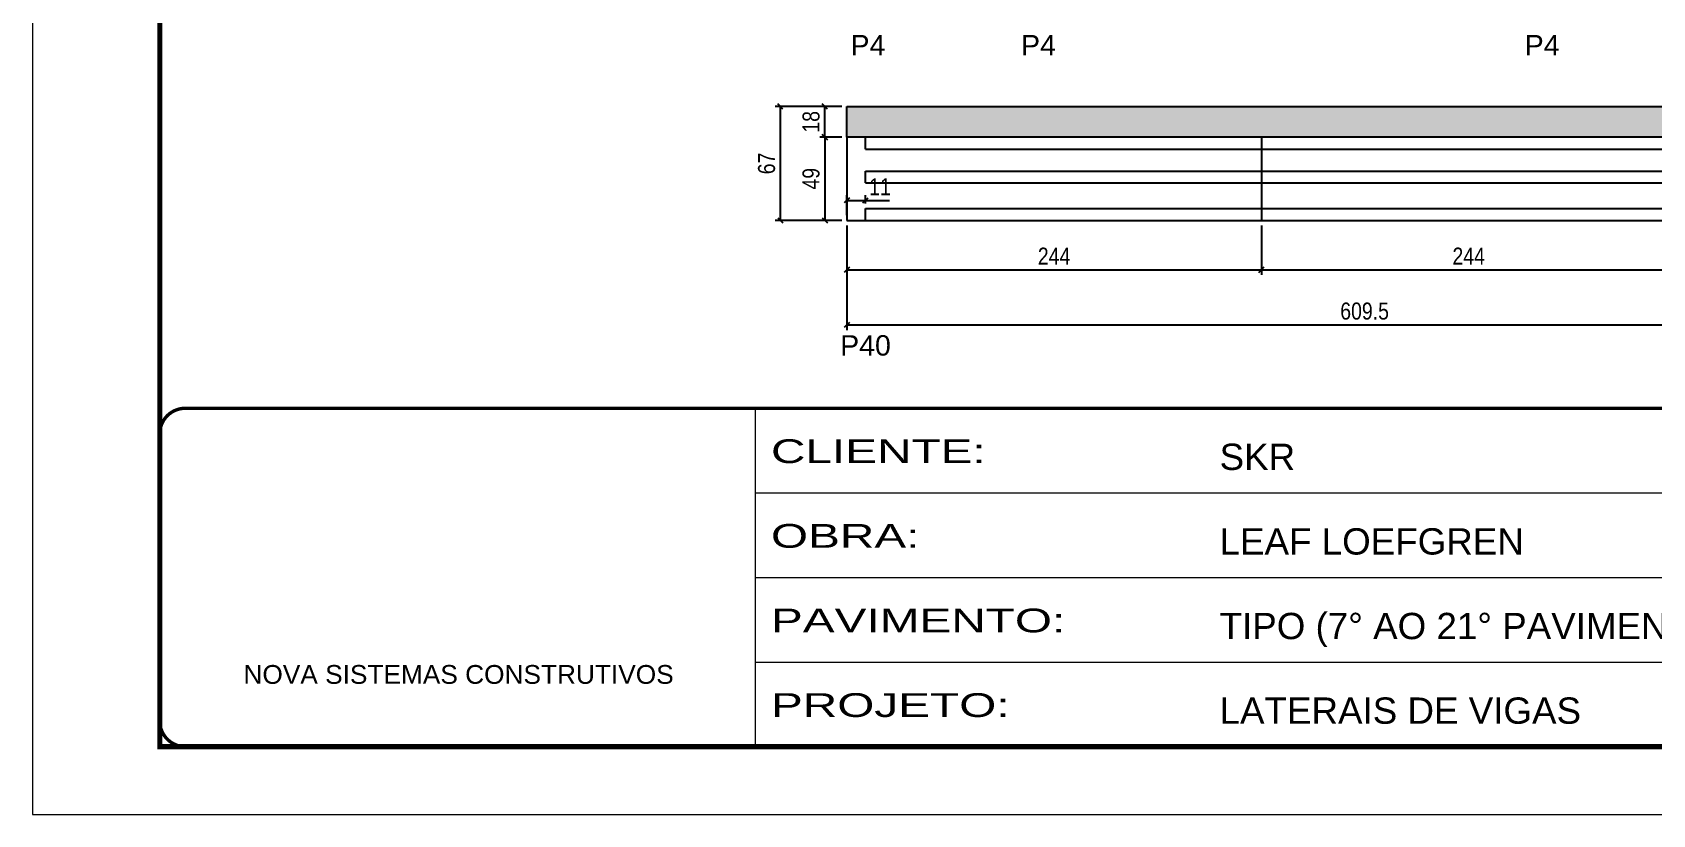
# Model space of a CAD drawing. Extents: x 3309 to 9563, y -2522 to 14608.
# Drawn here: x 6493 to 7446, y 8964 to 9424 of the extents above; entities that cross this region are included whole.
import ezdxf

# ---------------------------------------------------------------- set-up
doc = ezdxf.new("R2010")
doc.units = 0
doc.linetypes.add('CONTINUO', pattern=[0])
doc.linetypes.add('DASHED', pattern=[0.75, 0.5, -0.25])
for name, color, linetype in [('5', 5, 'Continuous'), ('COTA', 241, 'Continuous'), ('Painéis', 200, 'Continuous'), ('SARR_2.2x7', 40, 'Continuous')]:
    doc.layers.add(name, color=color, linetype=linetype)
doc.layers.add('Folhas', color=255, linetype='Continuous', lineweight=9)
doc.layers.add('SARRAFO DE PRESSAO', color=251, linetype='DASHED', lineweight=9)
doc.styles.add('ARIAL', font='arial.ttf')
doc.styles.add('COTA TECNICA', font='techl___.ttf', dxfattribs={"height": 10})
doc.styles.get("Standard").update_dxf_attribs({"font": 'arial.ttf'})
doc.styles.add('Tecnologia', font='')
doc.styles.get('Tecnologia').set_extended_font_data('Forgotten Futurist')
doc.dimstyles.new('PAINEL', dxfattribs={"dimtxt": 10, "dimasz": 3, "dimexe": 3, "dimexo": 3, "dimgap": 3, "dimtad": 1, "dimdec": 1, "dimzin": 12, "dimdsep": 46, "dimtxsty": 'COTA TECNICA', "dimblk1": 'OBLIQUE', "dimblk2": 'OBLIQUE', "dimsah": 1, "dimcen": 0.9, "dimclrd": 4, "dimclre": 4, "dimclrt": 240, "dimadec": 1, "dimazin": 3, "dimtfac": 1, "dimtdec": 1, "dimtmove": 0, "dimatfit": 3, "dimfxl": 1, "dimtolj": 1, "dimtzin": 12, "dimarcsym": 0})

# ---------------------------------------------------------------- blocks, each defined once
blk = doc.blocks.new('9999999999')
at = {"color": 30, "linetype": 'CONTINUO'}
for p, q in [((98564.56, 34230.21), (98564.56, 34429.45)), ((98564.56, 34379.64), (99583.98, 34379.64)), ((98564.56, 34329.83), (99487.98, 34329.83)), ((98564.56, 34280.02), (99487.98, 34280.02))]:
    blk.add_line(p, q, dxfattribs=at)
at = {"color": 30, "linetype": 'CONTINUO', "const_width": 2}
blk.add_lwpolyline([(99583.98, 34230.21), (99583.98, 34414.45, 0.414214), (99568.98, 34429.45), (98228.98, 34429.45, 0.414214), (98213.98, 34414.45), (98213.98, 34245.21, 0.414214), (98228.98, 34230.21), (99583.98, 34230.21)], format="xyb", dxfattribs=at)
at = {"layer": 'Folhas'}
blk.add_lwpolyline([(98138.98, 34190.21), (99623.98, 34190.21), (99623.98, 35240.21), (98138.98, 35240.21)], close=True, dxfattribs=at)
at = {"layer": 'Folhas', "color": 30, "const_width": 3}
blk.add_lwpolyline([(98213.98, 34230.21), (99583.98, 34230.21), (99583.98, 35200.21), (98213.98, 35200.21)], close=True, dxfattribs=at)
at = {"color": 7, "linetype": 'Continuous', "ltscale": 5, "style": 'ARIAL'}
for s, height, p in [('SKR', 15.483, (98837.68, 34393.13)), ('LEAF LOEFGREN', 15.4829, (98837.68, 34343.32)), ('TIPO (7° AO 21° PAVIMENTO)', 15.4829, (98837.68, 34293.51)), ('NOVA SISTEMAS CONSTRUTIVOS', 11.0592, (98263.19, 34267.21)), ('LATERAIS DE VIGAS', 15.4829, (98837.68, 34243.7))]:
    blk.add_text(s, height=height, dxfattribs=at).set_placement(p)
at = {"layer": 'Folhas', "color": 7, "style": 'Tecnologia', "width": 1.5}
for s, p in [('CLIENTE:', (98573.65, 34397.17)), ('OBRA:', (98573.65, 34347.31)), ('PAVIMENTO:', (98573.65, 34297.5)), ('PROJETO:', (98573.65, 34247.69))]:
    blk.add_text(s, height=14, dxfattribs=at).set_placement(p)
blk = doc.blocks.new('_Oblique')
at = {"color": 0, "linetype": 'ByBlock', "lineweight": -2}
blk.add_line((-0.5, -0.5), (0.5, 0.5), dxfattribs=at)
blk = doc.blocks.new('*D1856')
at = {"layer": 'COTA', "color": 4, "lineweight": -2, "transparency": 16777216}
for p, q in [((6972.17, 9310.43), (6972.17, 9248.82)), ((7581.67, 9310.43), (7581.67, 9248.82)), ((6972.17, 9251.82), (7581.67, 9251.82))]:
    blk.add_line(p, q, dxfattribs=at)
at = {"layer": 'Defpoints', "color": 0, "transparency": 16777216}
for p in [(6972.17, 9313.43), (7581.67, 9313.43), (7581.67, 9251.82)]:
    blk.add_point(p, dxfattribs=at)
at = {"layer": 'COTA', "color": 4, "lineweight": -2, "transparency": 16777216, "xscale": 3, "yscale": 3, "zscale": 3, "rotation": 180}
blk.add_blockref('_Oblique', (6972.17, 9251.82), dxfattribs=at)
at = {"layer": 'COTA', "color": 4, "lineweight": -2, "transparency": 16777216, "xscale": 3, "yscale": 3, "zscale": 3}
blk.add_blockref('_Oblique', (7581.67, 9251.82), dxfattribs=at)
at = {"layer": 'COTA', "color": 240, "transparency": 16777216, "insert": (7276.92, 9259.96), "char_height": 10, "attachment_point": 5, "style": 'COTA TECNICA'}
blk.add_mtext('\\A1;609.5', dxfattribs=at)
blk = doc.blocks.new('*D1857')
at = {"layer": 'COTA', "color": 4, "lineweight": -2, "transparency": 16777216}
for p, q in [((6972.17, 9310.43), (6972.17, 9281.31)), ((7216.17, 9310.43), (7216.17, 9281.31)), ((6972.17, 9284.31), (7216.17, 9284.31))]:
    blk.add_line(p, q, dxfattribs=at)
at = {"layer": 'Defpoints', "color": 0, "transparency": 16777216}
for p in [(6972.17, 9313.43), (7216.17, 9313.43), (7216.17, 9284.31)]:
    blk.add_point(p, dxfattribs=at)
at = {"layer": 'COTA', "color": 4, "lineweight": -2, "transparency": 16777216, "xscale": 3, "yscale": 3, "zscale": 3, "rotation": 180}
blk.add_blockref('_Oblique', (6972.17, 9284.31), dxfattribs=at)
at = {"layer": 'COTA', "color": 4, "lineweight": -2, "transparency": 16777216, "xscale": 3, "yscale": 3, "zscale": 3}
blk.add_blockref('_Oblique', (7216.17, 9284.31), dxfattribs=at)
at = {"layer": 'COTA', "color": 240, "transparency": 16777216, "insert": (7094.17, 9292.38), "char_height": 10, "attachment_point": 5, "style": 'COTA TECNICA'}
blk.add_mtext('\\A1;244', dxfattribs=at)
blk = doc.blocks.new('*D1858')
at = {"layer": 'COTA', "color": 4, "lineweight": -2, "transparency": 16777216}
for p, q in [((6969.17, 9362.43), (6956.26, 9362.43)), ((6959.26, 9362.43), (6959.26, 9313.43)), ((6969.17, 9313.43), (6956.26, 9313.43))]:
    blk.add_line(p, q, dxfattribs=at)
at = {"layer": 'Defpoints', "color": 0, "transparency": 16777216}
for p in [(6972.17, 9362.43), (6959.26, 9313.43), (6972.17, 9313.43)]:
    blk.add_point(p, dxfattribs=at)
at = {"layer": 'COTA', "color": 4, "lineweight": -2, "transparency": 16777216, "xscale": 3, "yscale": 3, "zscale": 3}
for p, rotation in [((6959.26, 9362.43), 90), ((6959.26, 9313.43), 270)]:
    blk.add_blockref('_Oblique', p, dxfattribs=dict(at, rotation=rotation))
at = {"layer": 'COTA', "color": 240, "transparency": 16777216, "insert": (6951.16, 9337.93), "char_height": 10, "attachment_point": 5, "rotation": 90, "style": 'COTA TECNICA'}
blk.add_mtext('\\A1;49', dxfattribs=at)
blk = doc.blocks.new('*D1859')
at = {"layer": 'COTA', "color": 4, "lineweight": -2, "transparency": 16777216}
for p, q in [((6969.17, 9380.43), (6956.26, 9380.43)), ((6959.26, 9362.43), (6959.26, 9380.43)), ((6969.17, 9362.43), (6956.26, 9362.43))]:
    blk.add_line(p, q, dxfattribs=at)
at = {"layer": 'Defpoints', "color": 0, "transparency": 16777216}
for p in [(6959.26, 9380.43), (6972.17, 9380.43), (6972.17, 9362.43)]:
    blk.add_point(p, dxfattribs=at)
at = {"layer": 'COTA', "color": 4, "lineweight": -2, "transparency": 16777216, "xscale": 3, "yscale": 3, "zscale": 3}
for p, rotation in [((6959.26, 9380.43), 90), ((6959.26, 9362.43), 270)]:
    blk.add_blockref('_Oblique', p, dxfattribs=dict(at, rotation=rotation))
at = {"layer": 'COTA', "color": 240, "transparency": 16777216, "insert": (6951.17, 9371.43), "char_height": 10, "attachment_point": 5, "rotation": 90, "style": 'COTA TECNICA'}
blk.add_mtext('\\A1;18', dxfattribs=at)
blk = doc.blocks.new('*D1860')
at = {"layer": 'COTA', "color": 4, "lineweight": -2, "transparency": 16777216}
for p, q in [((6969.17, 9380.43), (6930.1, 9380.43)), ((6933.1, 9313.43), (6933.1, 9380.43)), ((6969.17, 9313.43), (6930.1, 9313.43))]:
    blk.add_line(p, q, dxfattribs=at)
at = {"layer": 'Defpoints', "color": 0, "transparency": 16777216}
for p in [(6933.1, 9380.43), (6972.17, 9380.43), (6972.17, 9313.43)]:
    blk.add_point(p, dxfattribs=at)
at = {"layer": 'COTA', "color": 4, "lineweight": -2, "transparency": 16777216, "xscale": 3, "yscale": 3, "zscale": 3}
for p, rotation in [((6933.1, 9380.43), 90), ((6933.1, 9313.43), 270)]:
    blk.add_blockref('_Oblique', p, dxfattribs=dict(at, rotation=rotation))
at = {"layer": 'COTA', "color": 240, "transparency": 16777216, "insert": (6925, 9346.93), "char_height": 10, "attachment_point": 5, "rotation": 90, "style": 'COTA TECNICA'}
blk.add_mtext('\\A1;67', dxfattribs=at)
blk = doc.blocks.new('*D1861')
at = {"layer": 'COTA', "color": 4, "lineweight": -2, "transparency": 16777216}
for p, q in [((7216.17, 9310.43), (7216.17, 9281.31)), ((7460.17, 9310.43), (7460.17, 9281.31)), ((7216.17, 9284.31), (7460.17, 9284.31))]:
    blk.add_line(p, q, dxfattribs=at)
at = {"layer": 'Defpoints', "color": 0, "transparency": 16777216}
for p in [(7216.17, 9313.43), (7460.17, 9313.43), (7460.17, 9284.31)]:
    blk.add_point(p, dxfattribs=at)
at = {"layer": 'COTA', "color": 4, "lineweight": -2, "transparency": 16777216, "xscale": 3, "yscale": 3, "zscale": 3, "rotation": 180}
blk.add_blockref('_Oblique', (7216.17, 9284.31), dxfattribs=at)
at = {"layer": 'COTA', "color": 4, "lineweight": -2, "transparency": 16777216, "xscale": 3, "yscale": 3, "zscale": 3}
blk.add_blockref('_Oblique', (7460.17, 9284.31), dxfattribs=at)
at = {"layer": 'COTA', "color": 240, "transparency": 16777216, "insert": (7338.17, 9292.38), "char_height": 10, "attachment_point": 5, "style": 'COTA TECNICA'}
blk.add_mtext('\\A1;244', dxfattribs=at)
blk = doc.blocks.new('*D1865')
at = {"layer": 'COTA', "color": 4, "lineweight": -2, "transparency": 16777216}
for p, q in [((6972.17, 9316.43), (6972.17, 9328.16)), ((6983.17, 9323.43), (6983.17, 9328.16)), ((6972.17, 9325.16), (6983.17, 9325.16)), ((6983.17, 9325.16), (6997.25, 9325.16))]:
    blk.add_line(p, q, dxfattribs=at)
at = {"layer": 'Defpoints', "color": 0, "transparency": 16777216}
for p in [(6983.17, 9325.16), (6983.17, 9320.43), (6972.17, 9313.43)]:
    blk.add_point(p, dxfattribs=at)
at = {"layer": 'COTA', "color": 4, "lineweight": -2, "transparency": 16777216, "xscale": 3, "yscale": 3, "zscale": 3, "rotation": 180}
blk.add_blockref('_Oblique', (6972.17, 9325.16), dxfattribs=at)
at = {"layer": 'COTA', "color": 4, "lineweight": -2, "transparency": 16777216, "xscale": 3, "yscale": 3, "zscale": 3}
blk.add_blockref('_Oblique', (6983.17, 9325.16), dxfattribs=at)
at = {"layer": 'COTA', "color": 240, "transparency": 16777216, "insert": (6991.71, 9333.22), "char_height": 10, "attachment_point": 5, "style": 'COTA TECNICA'}
blk.add_mtext('\\A1;11', dxfattribs=at)

msp = doc.modelspace()

# ---------------------------------------------------------------- hatches: boundary and pattern name
at = {"layer": 'COTA'}
h = msp.add_hatch(dxfattribs=at)
h.set_pattern_fill('AR-CONC', color=256, scale=0.03)
h.set_pattern_definition([(50, (0, 11.0574), (5.46554, -0.4781726), [0.5715, -6.2865]), (355, (0, 11.0574), (-1.0573026, 5.7317054), [0.4572, -5.0292175]), (100.451445, (0.4555, 11.0175), (4.4082374, 5.2535326), [0.4857003, -5.3427073]), (46.1842, (0, 12.5814), (8.1323712, -1.26127), [0.85725, -9.42975]), (96.63556, (0.678, 12.476), (7.122124, 7.4227837), [0.7285507, -8.014068]), (351.18415, (0, 12.581), (7.122124, 7.422784), [0.685799, -7.543792]), (21, (0.762, 12.2004), (4.5484317, -3.067956), [0.5715, -6.2865]), (326, (0.762, 12.2004), (1.8540609, 5.525639), [0.4572, -5.0292]), (71.451445, (1.141, 11.9447), (6.4024926, 2.457683), [0.4857003, -5.3426981]), (37.5, (0, 11.0574), (0.0926581, 2.53665117), [0, -4.96824, 0, -5.1054, 0, -5.04825]), (7.5, (0, 11.0574), (2.0045899, 3.00541724), [0, -2.91084, 0, -4.85394, 0, -1.92405]), (327.5, (-1.6993, 11.0574), (4.06771786, -0.17186232), [0, -1.905, 0, -5.9436, 0, -7.8867]), (317.5, (-2.4613, 11.0574), (4.4438754, 0.7627947), [0, -2.4765, 0, -3.94716, 0, -5.6007])])
h.paths.add_polyline_path([(7581.67, 9380.43), (6972.17, 9380.43), (6972.17, 9362.43), (7557.17, 9362.43), (7557.17, 9324.43), (7581.67, 9324.43)])

# ---------------------------------------------------------------- linework, layer by layer
for p, q in [((6972.17, 9362.43), (6972.17, 9380.43)), ((6972.17, 9380.43), (7581.67, 9380.43))]:
    msp.add_line(p, q, dxfattribs=at)
at = {"layer": 'Painéis', "linetype": 'ByBlock'}
for p, q in [((7557.17, 9362.43), (6972.17, 9362.43)), ((6972.17, 9362.43), (6972.17, 9313.43)), ((7216.17, 9362.43), (7216.17, 9313.43)), ((6972.17, 9313.43), (7581.67, 9313.43))]:
    msp.add_line(p, q, dxfattribs=at)
at = {"layer": 'SARR_2.2x7', "linetype": 'Continuous'}
for p, q in [((6983.17, 9355.43), (6983.17, 9362.43)), ((6983.17, 9355.43), (7216.17, 9355.43)), ((7216.17, 9355.43), (7460.17, 9355.43)), ((6983.17, 9342.43), (7216.17, 9342.43)), ((6983.17, 9335.43), (6983.17, 9342.43)), ((6983.17, 9335.43), (7216.17, 9335.43)), ((7216.17, 9342.43), (7460.17, 9342.43)), ((7216.17, 9335.43), (7460.17, 9335.43)), ((6983.17, 9313.43), (6983.17, 9320.43)), ((6983.17, 9320.43), (7216.17, 9320.43)), ((7216.17, 9320.43), (7460.17, 9320.43))]:
    msp.add_line(p, q, dxfattribs=at)

# ---------------------------------------------------------------- block references
at = {"layer": 'SARRAFO DE PRESSAO', "color": 6, "linetype": 'ByBlock'}
msp.add_blockref('9999999999', (-91646.11, -25226.65), dxfattribs=at)

# ---------------------------------------------------------------- texts
at = {"layer": '5', "linetype": 'Continuous'}
for s, rotation, p in [('P4', 359.99996, (6974.37, 9410.58)), ('P4', 359.99996, (7074.74, 9410.58)), ('P4', 359.99996, (7371.16, 9410.58)), ('P40', 0.00004, (6968.27, 9233.81))]:
    msp.add_text(s, height=12, rotation=rotation, dxfattribs=at).set_placement(p)

# ---------------------------------------------------------------- dimensions: what is measured, and where the dimension line sits
at = {"layer": 'COTA'}
for base, p1, p2, angle, picture, middle in [((6933.1, 9380.43), (6972.17, 9313.43), (6972.17, 9380.43), 90, '*D1860', (6925, 9346.93)), ((6959.26, 9380.43), (6972.17, 9362.43), (6972.17, 9380.43), 90, '*D1859', (6951.17, 9371.43)), ((6959.26, 9313.43), (6972.17, 9362.43), (6972.17, 9313.43), 90, '*D1858', (6951.16, 9337.93)), ((7581.67, 9251.82), (6972.17, 9313.43), (7581.67, 9313.43), 180, '*D1856', (7276.92, 9259.96))]:
    dim = msp.add_linear_dim(base=base, p1=p1, p2=p2, angle=angle, dimstyle='PAINEL', dxfattribs=at)
    dim.commit()
    dim.dimension.update_dxf_attribs({"geometry": picture, "text_midpoint": middle})
for base, p1, p2, picture, middle in [((6983.17, 9325.16), (6972.17, 9313.43), (6983.17, 9320.43), '*D1865', (6991.71, 9333.22)), ((7216.17, 9284.31), (6972.17, 9313.43), (7216.17, 9313.43), '*D1857', (7094.17, 9292.38)), ((7460.17, 9284.31), (7216.17, 9313.43), (7460.17, 9313.43), '*D1861', (7338.17, 9292.38))]:
    dim = msp.add_linear_dim(base=base, p1=p1, p2=p2, dimstyle='PAINEL', dxfattribs=at)
    dim.commit()
    dim.dimension.update_dxf_attribs({"geometry": picture, "text_midpoint": middle})

doc.saveas('drawing.dxf')
